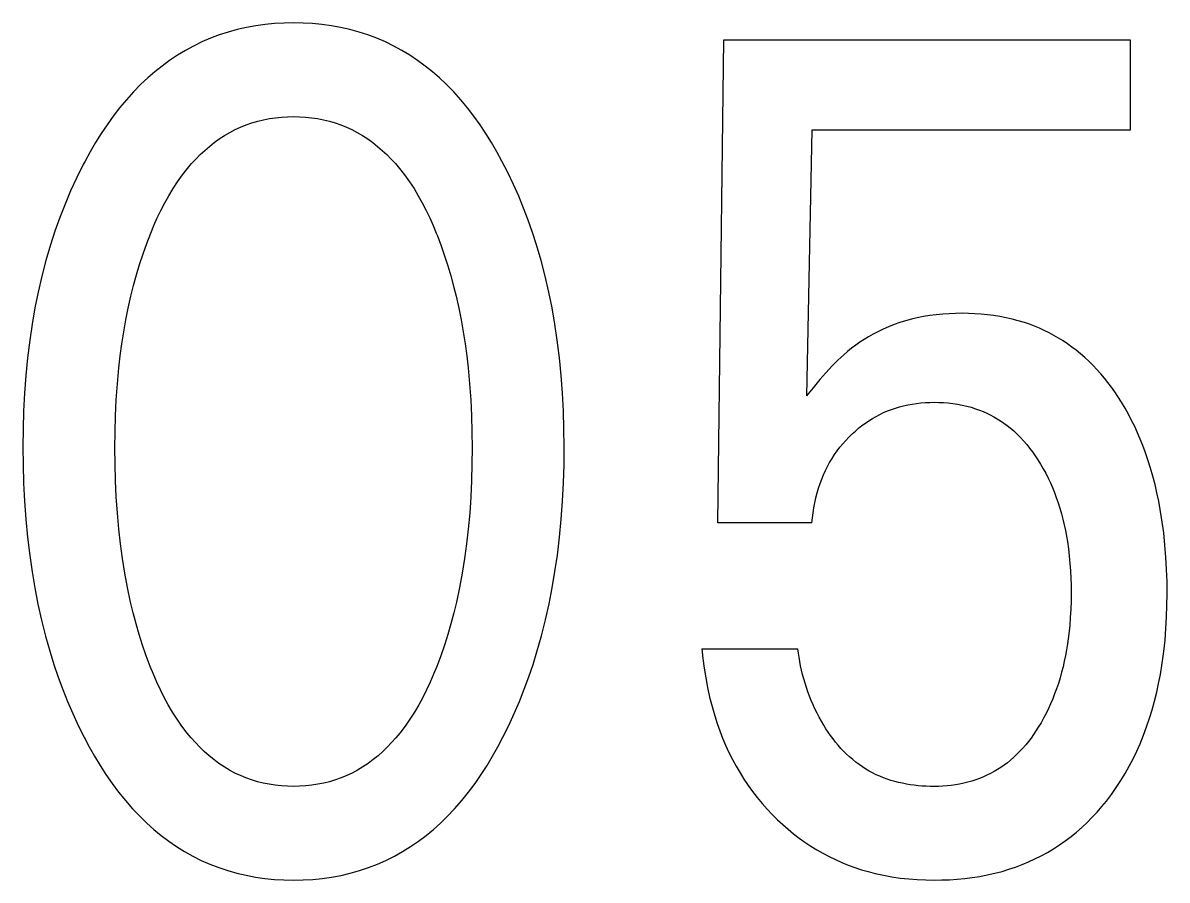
# Model space of a CAD drawing. Extents: x 0 to 420, y 0 to 297.
# Drawn here: x 151.367 to 153.723, y 185.57 to 187.334 of the extents above; entities that cross this region are included whole.
import ezdxf

# ---------------------------------------------------------------- set-up
doc = ezdxf.new("R2010")
doc.units = 0
doc.header["$LTSCALE"] = 23.1
doc.layers.add('10000_FRONT', color=7, linetype='CONTINUOUS')

msp = doc.modelspace()

# ---------------------------------------------------------------- linework, layer by layer
at = {"layer": '10000_FRONT', "color": 7, "linetype": 'CONTINUOUS'}
for p, q in [((151.8466, 187.3278), (151.8275, 187.3244)), ((151.8659, 187.3305), (151.8466, 187.3278)), ((151.8853, 187.3323), (151.8659, 187.3305)), ((151.9048, 187.3335), (151.8853, 187.3323)), ((151.9243, 187.3338), (151.9048, 187.3335)), ((151.9438, 187.3335), (151.9243, 187.3338)), ((151.9634, 187.3324), (151.9438, 187.3335)), ((151.9828, 187.3305), (151.9634, 187.3324)), ((152.0022, 187.3278), (151.9828, 187.3305)), ((152.0213, 187.3244), (152.0022, 187.3278)), ((151.7714, 187.3091), (151.7533, 187.3022)), ((151.7898, 187.315), (151.7714, 187.3091)), ((151.8085, 187.3201), (151.7898, 187.315)), ((151.8275, 187.3244), (151.8085, 187.3201)), ((152.0403, 187.3201), (152.0213, 187.3244)), ((152.0591, 187.315), (152.0403, 187.3201)), ((152.0776, 187.3091), (152.0591, 187.315)), ((152.0958, 187.3022), (152.0776, 187.3091)), ((151.7185, 187.2862), (151.7017, 187.277)), ((151.7357, 187.2946), (151.7185, 187.2862)), ((151.7533, 187.3022), (151.7357, 187.2946)), ((152.1133, 187.2946), (152.0958, 187.3022)), ((152.1305, 187.2862), (152.1133, 187.2946)), ((152.1473, 187.277), (152.1305, 187.2862)), ((152.7978, 186.3049), (152.8101, 187.2989)), ((152.8101, 187.2989), (153.6468, 187.2989)), ((153.6468, 187.2989), (153.6468, 187.1133)), ((151.6693, 187.2564), (151.6538, 187.2451)), ((151.6853, 187.2671), (151.6693, 187.2564)), ((151.7017, 187.277), (151.6853, 187.2671)), ((152.1637, 187.2671), (152.1473, 187.277)), ((152.1797, 187.2564), (152.1637, 187.2671)), ((152.1952, 187.2451), (152.1797, 187.2564)), ((151.6388, 187.2331), (151.6242, 187.2206)), ((151.6538, 187.2451), (151.6388, 187.2331)), ((152.2103, 187.2331), (152.1952, 187.2451)), ((152.2248, 187.2206), (152.2103, 187.2331)), ((151.6242, 187.2206), (151.6102, 187.2075)), ((152.2388, 187.2075), (152.2248, 187.2206)), ((151.5949, 187.1919), (151.5803, 187.1758)), ((151.6102, 187.2075), (151.5949, 187.1919)), ((152.254, 187.1919), (152.2388, 187.2075)), ((152.2686, 187.1758), (152.254, 187.1919)), ((151.5803, 187.1758), (151.5664, 187.159)), ((152.2825, 187.159), (152.2686, 187.1758)), ((151.5531, 187.1418), (151.5404, 187.1241)), ((151.5664, 187.159), (151.5531, 187.1418)), ((151.8747, 187.1369), (151.887, 187.1387)), ((151.887, 187.1387), (151.8994, 187.14)), ((151.8994, 187.14), (151.9118, 187.1408)), ((151.9118, 187.1408), (151.9243, 187.1411)), ((151.9243, 187.1411), (151.9367, 187.1408)), ((151.9367, 187.1408), (151.9492, 187.14)), ((151.9492, 187.14), (151.9616, 187.1387)), ((151.9616, 187.1387), (151.9739, 187.1369)), ((152.2957, 187.1418), (152.2825, 187.159)), ((152.3084, 187.1241), (152.2957, 187.1418)), ((151.5404, 187.1241), (151.5283, 187.1059)), ((151.8042, 187.1144), (151.8154, 187.1195)), ((151.8154, 187.1195), (151.8269, 187.1241)), ((151.8269, 187.1241), (151.8386, 187.1281)), ((151.8386, 187.1281), (151.8505, 187.1316)), ((151.8505, 187.1316), (151.8625, 187.1345)), ((151.8625, 187.1345), (151.8747, 187.1369)), ((151.9739, 187.1369), (151.9861, 187.1345)), ((151.9861, 187.1345), (151.9981, 187.1316)), ((151.9981, 187.1316), (152.01, 187.1281)), ((152.01, 187.1281), (152.0217, 187.1241)), ((152.0217, 187.1241), (152.0331, 187.1195)), ((152.0331, 187.1195), (152.0443, 187.1144)), ((152.3204, 187.1059), (152.3084, 187.1241)), ((151.5283, 187.1059), (151.5167, 187.0874)), ((151.7611, 187.0877), (151.7714, 187.0952)), ((151.7714, 187.0952), (151.7821, 187.1021)), ((151.7821, 187.1021), (151.793, 187.1086)), ((151.793, 187.1086), (151.8042, 187.1144)), ((152.0443, 187.1144), (152.0556, 187.1086)), ((152.0556, 187.1086), (152.0665, 187.1021)), ((152.0665, 187.1021), (152.0771, 187.0952)), ((152.0771, 187.0952), (152.0874, 187.0877)), ((152.3319, 187.0874), (152.3204, 187.1059)), ((152.9914, 187.1133), (152.9801, 186.5664)), ((153.6468, 187.1133), (152.9914, 187.1133)), ((151.5057, 187.0686), (151.4952, 187.0495)), ((151.5167, 187.0874), (151.5057, 187.0686)), ((151.7322, 187.0627), (151.7415, 187.0714)), ((151.7415, 187.0714), (151.7511, 187.0798)), ((151.7511, 187.0798), (151.7611, 187.0877)), ((152.0874, 187.0877), (152.0974, 187.0798)), ((152.0974, 187.0798), (152.1071, 187.0714)), ((152.1071, 187.0714), (152.1164, 187.0627)), ((152.3429, 187.0686), (152.3319, 187.0874)), ((152.3534, 187.0495), (152.3429, 187.0686)), ((151.4952, 187.0495), (151.4914, 187.0422)), ((151.7063, 187.0345), (151.7145, 187.0442)), ((151.7145, 187.0442), (151.7232, 187.0536)), ((151.7232, 187.0536), (151.7322, 187.0627)), ((152.1164, 187.0627), (152.1254, 187.0536)), ((152.1254, 187.0536), (152.134, 187.0442)), ((152.134, 187.0442), (152.1423, 187.0345)), ((152.3656, 187.0257), (152.3534, 187.0495)), ((151.4914, 187.0422), (151.478, 187.0156)), ((151.6857, 187.0071), (151.6957, 187.021)), ((151.6957, 187.021), (151.7063, 187.0345)), ((152.1423, 187.0345), (152.1529, 187.021)), ((152.1529, 187.021), (152.1629, 187.0071)), ((152.3771, 187.0016), (152.3656, 187.0257)), ((151.478, 187.0156), (151.4655, 186.9885)), ((151.6763, 186.9929), (151.6857, 187.0071)), ((152.1629, 187.0071), (152.1723, 186.9929)), ((152.3879, 186.9772), (152.3771, 187.0016)), ((151.4655, 186.9885), (151.4539, 186.9611)), ((151.6592, 186.9633), (151.6675, 186.9782)), ((151.6675, 186.9782), (151.6763, 186.9929)), ((152.1723, 186.9929), (152.1811, 186.9782)), ((152.1811, 186.9782), (152.1894, 186.9633)), ((152.398, 186.9525), (152.3879, 186.9772)), ((151.4539, 186.9611), (151.4432, 186.9334)), ((151.6513, 186.9481), (151.6592, 186.9633)), ((152.1894, 186.9633), (152.1972, 186.9481)), ((152.4075, 186.9276), (152.398, 186.9525)), ((151.4432, 186.9334), (151.4332, 186.9054)), ((151.637, 186.9171), (151.6439, 186.9327)), ((151.6439, 186.9327), (151.6513, 186.9481)), ((152.1972, 186.9481), (152.2046, 186.9327)), ((152.2046, 186.9327), (152.2116, 186.9171)), ((152.4163, 186.9024), (152.4075, 186.9276)), ((151.4332, 186.9054), (151.4241, 186.8771)), ((151.6304, 186.9013), (151.637, 186.9171)), ((152.2116, 186.9171), (152.2182, 186.9013)), ((151.6145, 186.8586), (151.6221, 186.8801)), ((151.6221, 186.8801), (151.6304, 186.9013)), ((152.2182, 186.9013), (152.2205, 186.8956)), ((152.2205, 186.8956), (152.2282, 186.8753)), ((152.4245, 186.8771), (152.4163, 186.9024)), ((151.4241, 186.8771), (151.4147, 186.845)), ((151.6074, 186.837), (151.6145, 186.8586)), ((152.2282, 186.8753), (152.2354, 186.8548)), ((152.4339, 186.845), (152.4245, 186.8771)), ((151.4147, 186.845), (151.4063, 186.8126)), ((151.6009, 186.8153), (151.6074, 186.837)), ((152.2354, 186.8548), (152.2421, 186.8341)), ((152.2421, 186.8341), (152.2483, 186.8133)), ((152.4423, 186.8126), (152.4339, 186.845)), ((151.4063, 186.8126), (151.3987, 186.78)), ((151.5949, 186.7934), (151.6009, 186.8153)), ((152.2483, 186.8133), (152.2539, 186.7924)), ((152.4498, 186.78), (152.4423, 186.8126)), ((151.5894, 186.7713), (151.5949, 186.7934)), ((152.2539, 186.7924), (152.2592, 186.7713)), ((151.3987, 186.78), (151.3921, 186.7472)), ((151.584, 186.747), (151.5894, 186.7713)), ((152.2592, 186.7713), (152.2646, 186.747)), ((152.4565, 186.7472), (152.4498, 186.78)), ((151.3921, 186.7472), (151.3863, 186.7142)), ((151.5791, 186.7226), (151.584, 186.747)), ((152.2646, 186.747), (152.2695, 186.7226)), ((152.4622, 186.7142), (152.4565, 186.7472)), ((151.5748, 186.698), (151.5791, 186.7226)), ((152.2695, 186.7226), (152.2738, 186.698)), ((153.1724, 186.717), (153.1607, 186.7129)), ((153.1842, 186.7206), (153.1724, 186.717)), ((153.1961, 186.7239), (153.1842, 186.7206)), ((153.208, 186.7267), (153.1961, 186.7239)), ((153.2211, 186.7294), (153.208, 186.7267)), ((153.2342, 186.7315), (153.2211, 186.7294)), ((153.2474, 186.7333), (153.2342, 186.7315)), ((153.2607, 186.7346), (153.2474, 186.7333)), ((153.274, 186.7355), (153.2607, 186.7346)), ((153.2873, 186.7361), (153.274, 186.7355)), ((153.3007, 186.7362), (153.2873, 186.7361)), ((153.3137, 186.7361), (153.3007, 186.7362)), ((153.3267, 186.7355), (153.3137, 186.7361)), ((153.3396, 186.7347), (153.3267, 186.7355)), ((153.3526, 186.7334), (153.3396, 186.7347)), ((153.3655, 186.7318), (153.3526, 186.7334)), ((153.3783, 186.7297), (153.3655, 186.7318)), ((153.3911, 186.7272), (153.3783, 186.7297)), ((153.4037, 186.7244), (153.3911, 186.7272)), ((153.4163, 186.721), (153.4037, 186.7244)), ((153.4287, 186.7172), (153.4163, 186.721)), ((153.4391, 186.7136), (153.4287, 186.7172)), ((151.3863, 186.7142), (151.3814, 186.6811)), ((151.571, 186.6734), (151.5748, 186.698)), ((152.2738, 186.698), (152.2776, 186.6734)), ((152.4672, 186.6811), (152.4622, 186.7142)), ((153.1174, 186.6933), (153.1082, 186.6881)), ((153.1268, 186.6982), (153.1174, 186.6933)), ((153.1379, 186.7035), (153.1268, 186.6982)), ((153.1492, 186.7085), (153.1379, 186.7035)), ((153.1607, 186.7129), (153.1492, 186.7085)), ((153.4495, 186.7097), (153.4391, 186.7136)), ((153.4597, 186.7054), (153.4495, 186.7097)), ((153.4698, 186.7009), (153.4597, 186.7054)), ((153.4797, 186.696), (153.4698, 186.7009)), ((153.4895, 186.6908), (153.4797, 186.696)), ((153.4991, 186.6852), (153.4895, 186.6908)), ((151.3814, 186.6811), (151.3769, 186.6447)), ((151.5677, 186.6487), (151.571, 186.6734)), ((152.2776, 186.6734), (152.2809, 186.6487)), ((152.4717, 186.6447), (152.4672, 186.6811)), ((153.0816, 186.6706), (153.0732, 186.6642)), ((153.0903, 186.6767), (153.0816, 186.6706)), ((153.0992, 186.6825), (153.0903, 186.6767)), ((153.1082, 186.6881), (153.0992, 186.6825)), ((153.5085, 186.6794), (153.4991, 186.6852)), ((153.5177, 186.6733), (153.5085, 186.6794)), ((153.5267, 186.6669), (153.5177, 186.6733)), ((151.3769, 186.6447), (151.3733, 186.6081)), ((151.5648, 186.6239), (151.5677, 186.6487)), ((152.2809, 186.6487), (152.2837, 186.6239)), ((152.4753, 186.6081), (152.4717, 186.6447)), ((153.0569, 186.6507), (153.0449, 186.6395)), ((153.065, 186.6576), (153.0569, 186.6507)), ((153.0732, 186.6642), (153.065, 186.6576)), ((153.5355, 186.6602), (153.5267, 186.6669)), ((153.5446, 186.6528), (153.5355, 186.6602)), ((153.5534, 186.6451), (153.5446, 186.6528)), ((153.5619, 186.6372), (153.5534, 186.6451)), ((151.5618, 186.591), (151.5648, 186.6239)), ((152.2837, 186.6239), (152.2868, 186.591)), ((153.0334, 186.6279), (153.0204, 186.6141)), ((153.0449, 186.6395), (153.0334, 186.6279)), ((153.5702, 186.629), (153.5619, 186.6372)), ((153.5782, 186.6205), (153.5702, 186.629)), ((153.586, 186.6118), (153.5782, 186.6205)), ((151.3733, 186.6081), (151.3706, 186.5716)), ((152.478, 186.5716), (152.4753, 186.6081)), ((153.0078, 186.5998), (152.9938, 186.5832)), ((153.0204, 186.6141), (153.0078, 186.5998)), ((153.5936, 186.6028), (153.586, 186.6118)), ((153.6008, 186.5937), (153.5936, 186.6028)), ((151.5595, 186.5581), (151.5618, 186.591)), ((152.2868, 186.591), (152.2891, 186.5581)), ((152.9938, 186.5832), (152.9801, 186.5664)), ((153.6079, 186.5844), (153.6008, 186.5937)), ((153.6147, 186.5748), (153.6079, 186.5844)), ((153.6212, 186.5652), (153.6147, 186.5748)), ((151.3706, 186.5716), (151.3687, 186.5349)), ((151.5579, 186.5251), (151.5595, 186.5581)), ((152.2891, 186.5581), (152.2907, 186.5251)), ((152.4799, 186.5349), (152.478, 186.5716)), ((153.1888, 186.5478), (153.1978, 186.5495)), ((153.1978, 186.5495), (153.2068, 186.5508)), ((153.2068, 186.5508), (153.2159, 186.5518)), ((153.2159, 186.5518), (153.225, 186.5525)), ((153.225, 186.5525), (153.2342, 186.553)), ((153.2342, 186.553), (153.2433, 186.5531)), ((153.2433, 186.5531), (153.2529, 186.553)), ((153.2529, 186.553), (153.2625, 186.5525)), ((153.2625, 186.5525), (153.2721, 186.5518)), ((153.2721, 186.5518), (153.2817, 186.5507)), ((153.2817, 186.5507), (153.2912, 186.5493)), ((153.6288, 186.5532), (153.6212, 186.5652)), ((153.6361, 186.541), (153.6288, 186.5532)), ((151.3687, 186.5349), (151.3676, 186.4982)), ((152.481, 186.4982), (152.4799, 186.5349)), ((153.1236, 186.5242), (153.1313, 186.5282)), ((153.1313, 186.5282), (153.1391, 186.5319)), ((153.1391, 186.5319), (153.147, 186.5353)), ((153.147, 186.5353), (153.1551, 186.5384)), ((153.1551, 186.5384), (153.1633, 186.5412)), ((153.1633, 186.5412), (153.1716, 186.5437)), ((153.1716, 186.5437), (153.1799, 186.5459)), ((153.1799, 186.5459), (153.1888, 186.5478)), ((153.2912, 186.5493), (153.3006, 186.5475)), ((153.3006, 186.5475), (153.31, 186.5454)), ((153.31, 186.5454), (153.3193, 186.5429)), ((153.3193, 186.5429), (153.3284, 186.54)), ((153.3284, 186.54), (153.3361, 186.5372)), ((153.3361, 186.5372), (153.3437, 186.5342)), ((153.3437, 186.5342), (153.3512, 186.5309)), ((153.3512, 186.5309), (153.3585, 186.5273)), ((153.3585, 186.5273), (153.3657, 186.5235)), ((153.643, 186.5286), (153.6361, 186.541)), ((153.6496, 186.516), (153.643, 186.5286)), ((151.5569, 186.4921), (151.5579, 186.5251)), ((152.2907, 186.5251), (152.2916, 186.4921)), ((153.0875, 186.4996), (153.0944, 186.5051)), ((153.0944, 186.5051), (153.1014, 186.5103)), ((153.1014, 186.5103), (153.1086, 186.5152)), ((153.1086, 186.5152), (153.116, 186.5198)), ((153.116, 186.5198), (153.1236, 186.5242)), ((153.3657, 186.5235), (153.3728, 186.5194)), ((153.3728, 186.5194), (153.3797, 186.5151)), ((153.3797, 186.5151), (153.3865, 186.5105)), ((153.3865, 186.5105), (153.393, 186.5057)), ((153.393, 186.5057), (153.3994, 186.5006)), ((153.6558, 186.5033), (153.6496, 186.516)), ((153.6617, 186.4904), (153.6558, 186.5033)), ((151.3676, 186.4982), (151.3672, 186.4615)), ((151.5566, 186.4591), (151.5569, 186.4921)), ((152.2916, 186.4921), (152.2919, 186.4591)), ((152.4814, 186.4615), (152.481, 186.4982)), ((153.0612, 186.4748), (153.0676, 186.4815)), ((153.0676, 186.4815), (153.0743, 186.488)), ((153.0743, 186.488), (153.0808, 186.4939)), ((153.0808, 186.4939), (153.0875, 186.4996)), ((153.3994, 186.5006), (153.4068, 186.4943)), ((153.4068, 186.4943), (153.4139, 186.4877)), ((153.4139, 186.4877), (153.4207, 186.4809)), ((153.4207, 186.4809), (153.4272, 186.4738)), ((153.6673, 186.4774), (153.6617, 186.4904)), ((151.3672, 186.4615), (151.3675, 186.4242)), ((151.5569, 186.4256), (151.5566, 186.4591)), ((152.2919, 186.4591), (152.2916, 186.4256)), ((152.4811, 186.4243), (152.4814, 186.4615)), ((153.0433, 186.4531), (153.049, 186.4606)), ((153.049, 186.4606), (153.0549, 186.4678)), ((153.0549, 186.4678), (153.0612, 186.4748)), ((153.4272, 186.4738), (153.4335, 186.4664)), ((153.4335, 186.4664), (153.4396, 186.4588)), ((153.4396, 186.4588), (153.4454, 186.4511)), ((153.6726, 186.4642), (153.6673, 186.4774)), ((153.6775, 186.451), (153.6726, 186.4642)), ((153.0279, 186.4295), (153.0328, 186.4377)), ((153.0328, 186.4377), (153.0379, 186.4455)), ((153.0379, 186.4455), (153.0433, 186.4531)), ((153.4454, 186.4511), (153.451, 186.4431)), ((153.451, 186.4431), (153.4563, 186.435)), ((153.4563, 186.435), (153.4621, 186.4258)), ((153.6832, 186.4345), (153.6775, 186.451)), ((153.6885, 186.4178), (153.6832, 186.4345)), ((151.3675, 186.4242), (151.3686, 186.3869)), ((151.5578, 186.3922), (151.5569, 186.4256)), ((152.2916, 186.4256), (152.2907, 186.3922)), ((152.48, 186.3871), (152.4811, 186.4243)), ((153.0151, 186.4037), (153.0191, 186.4125)), ((153.0191, 186.4125), (153.0233, 186.4211)), ((153.0233, 186.4211), (153.0279, 186.4295)), ((153.4621, 186.4258), (153.4675, 186.4165)), ((153.4675, 186.4165), (153.4727, 186.407)), ((153.6933, 186.401), (153.6885, 186.4178)), ((151.3686, 186.3869), (151.3705, 186.3496)), ((151.5594, 186.3587), (151.5578, 186.3922)), ((152.2907, 186.3922), (152.2892, 186.3587)), ((152.4781, 186.3499), (152.48, 186.3871)), ((153.0052, 186.3767), (153.0082, 186.3858)), ((153.0082, 186.3858), (153.0115, 186.3948)), ((153.0115, 186.3948), (153.0151, 186.4037)), ((153.4727, 186.407), (153.4776, 186.3973)), ((153.4776, 186.3973), (153.4822, 186.3875)), ((153.4822, 186.3875), (153.4865, 186.3776)), ((153.6977, 186.3841), (153.6933, 186.401)), ((152.9996, 186.3564), (153.0022, 186.3666)), ((153.0022, 186.3666), (153.0052, 186.3767)), ((153.4865, 186.3776), (153.4906, 186.3676)), ((153.4906, 186.3676), (153.4944, 186.3575)), ((153.7017, 186.3671), (153.6977, 186.3841)), ((153.7053, 186.35), (153.7017, 186.3671)), ((151.3705, 186.3496), (151.3732, 186.3124)), ((151.5617, 186.3253), (151.5594, 186.3587)), ((152.2892, 186.3587), (152.2869, 186.3253)), ((152.4754, 186.3128), (152.4781, 186.3499)), ((152.9953, 186.3359), (152.9973, 186.3462)), ((152.9973, 186.3462), (152.9996, 186.3564)), ((153.4944, 186.3575), (153.4983, 186.3464)), ((153.4983, 186.3464), (153.5019, 186.3352)), ((153.7085, 186.3328), (153.7053, 186.35)), ((151.5647, 186.2919), (151.5617, 186.3253)), ((152.2869, 186.3253), (152.2839, 186.2919)), ((152.9914, 186.3049), (152.9924, 186.3152)), ((152.9924, 186.3152), (152.9937, 186.3256)), ((152.9937, 186.3256), (152.9953, 186.3359)), ((153.5019, 186.3352), (153.5051, 186.3239)), ((153.5051, 186.3239), (153.5081, 186.3125)), ((153.7113, 186.3156), (153.7085, 186.3328)), ((153.7156, 186.2845), (153.7113, 186.3156)), ((151.3732, 186.3124), (151.3767, 186.2753)), ((151.5681, 186.2617), (151.5647, 186.2919)), ((152.2839, 186.2919), (152.2804, 186.2617)), ((152.4718, 186.2757), (152.4754, 186.3128)), ((152.9914, 186.3049), (152.7978, 186.3049)), ((153.5081, 186.3125), (153.5108, 186.3011)), ((153.5108, 186.3011), (153.5132, 186.2895)), ((151.3767, 186.2753), (151.3812, 186.2382)), ((152.4674, 186.2388), (152.4718, 186.2757)), ((153.5132, 186.2895), (153.5154, 186.278)), ((153.5154, 186.278), (153.5173, 186.2664)), ((153.7182, 186.2595), (153.7156, 186.2845)), ((151.5722, 186.2316), (151.5681, 186.2617)), ((152.2804, 186.2617), (152.2764, 186.2316)), ((153.5173, 186.2664), (153.5194, 186.2515)), ((153.5194, 186.2515), (153.5212, 186.2365)), ((153.7202, 186.2345), (153.7182, 186.2595)), ((151.3812, 186.2382), (151.386, 186.2046)), ((151.577, 186.2017), (151.5722, 186.2316)), ((152.2764, 186.2316), (152.2715, 186.2017)), ((152.4625, 186.2052), (152.4674, 186.2388)), ((153.5212, 186.2365), (153.5226, 186.2216)), ((153.5226, 186.2216), (153.5236, 186.2066)), ((153.7216, 186.2094), (153.7202, 186.2345)), ((151.386, 186.2046), (151.3917, 186.1711)), ((151.5826, 186.1718), (151.577, 186.2017)), ((152.2715, 186.2017), (152.266, 186.1718)), ((152.4568, 186.1717), (152.4625, 186.2052)), ((153.5236, 186.2066), (153.5244, 186.1916)), ((153.7224, 186.1843), (153.7216, 186.2094)), ((153.5244, 186.1916), (153.5248, 186.1766)), ((153.5248, 186.1766), (153.5249, 186.1615)), ((153.7226, 186.1591), (153.7224, 186.1843)), ((151.3917, 186.1711), (151.3982, 186.1378)), ((151.5889, 186.1421), (151.5826, 186.1718)), ((152.266, 186.1718), (152.2596, 186.1421)), ((152.4503, 186.1383), (152.4568, 186.1717)), ((153.5249, 186.1615), (153.5248, 186.1446)), ((153.7223, 186.1353), (153.7226, 186.1591)), ((151.3982, 186.1378), (151.4056, 186.1046)), ((151.5943, 186.1197), (151.5889, 186.1421)), ((152.2596, 186.1421), (152.2542, 186.1197)), ((152.4429, 186.1052), (152.4503, 186.1383)), ((153.5242, 186.1276), (153.5233, 186.1106)), ((153.5248, 186.1446), (153.5242, 186.1276)), ((153.7215, 186.1114), (153.7223, 186.1353)), ((151.4056, 186.1046), (151.4139, 186.0717)), ((151.6002, 186.0974), (151.5943, 186.1197)), ((152.2542, 186.1197), (152.2483, 186.0974)), ((152.4346, 186.0723), (152.4429, 186.1052)), ((153.5233, 186.1106), (153.522, 186.0937)), ((153.7202, 186.0876), (153.7215, 186.1114)), ((151.6067, 186.0752), (151.6002, 186.0974)), ((152.2483, 186.0974), (152.2419, 186.0752)), ((153.522, 186.0937), (153.5203, 186.0768)), ((153.7183, 186.0638), (153.7202, 186.0876)), ((151.4139, 186.0717), (151.4232, 186.039)), ((151.6137, 186.0532), (151.6067, 186.0752)), ((152.2419, 186.0752), (152.2349, 186.0532)), ((152.4254, 186.0396), (152.4346, 186.0723)), ((153.5174, 186.0558), (153.5155, 186.044)), ((153.5203, 186.0768), (153.5174, 186.0558)), ((153.7158, 186.0401), (153.7183, 186.0638)), ((151.4232, 186.039), (151.4312, 186.0133)), ((151.6212, 186.0314), (151.6137, 186.0532)), ((151.6293, 186.0097), (151.6212, 186.0314)), ((152.2274, 186.0314), (152.2192, 186.0097)), ((152.2349, 186.0532), (152.2274, 186.0314)), ((152.4174, 186.0138), (152.4254, 186.0396)), ((152.7651, 186.0459), (152.7671, 186.026)), ((152.7651, 186.0459), (152.9627, 186.0459)), ((152.9637, 186.0372), (152.9627, 186.0459)), ((152.965, 186.0285), (152.9637, 186.0372)), ((153.5134, 186.0323), (153.511, 186.0207)), ((153.5155, 186.044), (153.5134, 186.0323)), ((153.7126, 186.0164), (153.7158, 186.0401)), ((151.4312, 186.0133), (151.4399, 185.9878)), ((151.6359, 185.9935), (151.6293, 186.0097)), ((152.2192, 186.0097), (152.2127, 185.9935)), ((152.4087, 185.9882), (152.4174, 186.0138)), ((152.7671, 186.026), (152.7696, 186.0061)), ((152.9665, 186.0197), (152.965, 186.0285)), ((152.9682, 186.0108), (152.9665, 186.0197)), ((152.9701, 186.0019), (152.9682, 186.0108)), ((153.5083, 186.0091), (153.5054, 185.9975)), ((153.511, 186.0207), (153.5083, 186.0091)), ((153.7087, 185.9929), (153.7126, 186.0164)), ((151.4399, 185.9878), (151.4492, 185.9625)), ((151.6429, 185.9775), (151.6359, 185.9935)), ((152.2127, 185.9935), (152.2057, 185.9775)), ((152.3994, 185.9628), (152.4087, 185.9882)), ((152.7696, 186.0061), (152.7728, 185.9862)), ((152.7728, 185.9862), (152.7765, 185.9664)), ((152.9723, 185.993), (152.9701, 186.0019)), ((152.9747, 185.984), (152.9723, 185.993)), ((153.5022, 185.9861), (153.4987, 185.9747)), ((153.5054, 185.9975), (153.5022, 185.9861)), ((153.7052, 185.9746), (153.7087, 185.9929)), ((151.4492, 185.9625), (151.4591, 185.9374)), ((151.6502, 185.9616), (151.6429, 185.9775)), ((151.6581, 185.946), (151.6502, 185.9616)), ((152.1983, 185.9616), (152.1905, 185.946)), ((152.2057, 185.9775), (152.1983, 185.9616)), ((152.3894, 185.9377), (152.3994, 185.9628)), ((152.7765, 185.9664), (152.7809, 185.9467)), ((152.9773, 185.9751), (152.9747, 185.984)), ((152.9801, 185.9661), (152.9773, 185.9751)), ((152.9832, 185.9572), (152.9801, 185.9661)), ((153.4949, 185.9634), (153.4911, 185.9531)), ((153.4987, 185.9747), (153.4949, 185.9634)), ((153.7012, 185.9565), (153.7052, 185.9746)), ((151.4591, 185.9374), (151.4698, 185.9126)), ((151.6664, 185.9306), (151.6581, 185.946)), ((152.1905, 185.946), (152.1822, 185.9306)), ((152.3788, 185.9128), (152.3894, 185.9377)), ((152.7809, 185.9467), (152.7859, 185.9271)), ((152.9865, 185.9484), (152.9832, 185.9572)), ((152.99, 185.9395), (152.9865, 185.9484)), ((152.9937, 185.9308), (152.99, 185.9395)), ((153.4871, 185.943), (153.4828, 185.9329)), ((153.4911, 185.9531), (153.4871, 185.943)), ((153.6919, 185.9206), (153.6968, 185.9385)), ((153.6968, 185.9385), (153.7012, 185.9565)), ((151.6752, 185.9155), (151.6664, 185.9306)), ((151.6847, 185.9008), (151.6752, 185.9155)), ((152.1733, 185.9155), (152.1639, 185.9008)), ((152.1822, 185.9306), (152.1733, 185.9155)), ((152.7859, 185.9271), (152.7915, 185.9077)), ((152.9977, 185.9221), (152.9937, 185.9308)), ((153.0019, 185.9136), (152.9977, 185.9221)), ((153.0063, 185.9051), (153.0019, 185.9136)), ((153.4783, 185.9229), (153.4735, 185.9131)), ((153.4828, 185.9329), (153.4783, 185.9229)), ((153.6865, 185.9029), (153.6919, 185.9206)), ((151.4698, 185.9126), (151.4811, 185.8881)), ((151.6947, 185.8864), (151.6847, 185.9008)), ((152.1639, 185.9008), (152.1539, 185.8864)), ((152.3675, 185.8882), (152.3788, 185.9128)), ((152.7915, 185.9077), (152.7964, 185.8924)), ((152.7964, 185.8924), (152.8018, 185.8772)), ((153.0109, 185.8968), (153.0063, 185.9051)), ((153.0157, 185.8886), (153.0109, 185.8968)), ((153.463, 185.8938), (153.4574, 185.8844)), ((153.4684, 185.9034), (153.463, 185.8938)), ((153.4735, 185.9131), (153.4684, 185.9034)), ((153.6805, 185.8853), (153.6865, 185.9029)), ((151.4811, 185.8881), (151.4931, 185.8639)), ((151.7054, 185.8725), (151.6947, 185.8864)), ((151.7136, 185.8626), (151.7054, 185.8725)), ((152.1432, 185.8725), (152.1349, 185.8626)), ((152.1539, 185.8864), (152.1432, 185.8725)), ((152.3554, 185.8639), (152.3675, 185.8882)), ((152.8018, 185.8772), (152.8076, 185.8622)), ((153.0203, 185.8813), (153.0157, 185.8886)), ((153.025, 185.8742), (153.0203, 185.8813)), ((153.0299, 185.8672), (153.025, 185.8742)), ((153.035, 185.8604), (153.0299, 185.8672)), ((153.4476, 185.8696), (153.4424, 185.8623)), ((153.4526, 185.8769), (153.4476, 185.8696)), ((153.4574, 185.8844), (153.4526, 185.8769)), ((153.6671, 185.8507), (153.6741, 185.8679)), ((153.6741, 185.8679), (153.6805, 185.8853)), ((151.4931, 185.8639), (151.5036, 185.8442)), ((151.5036, 185.8442), (151.5146, 185.8248)), ((151.7223, 185.8529), (151.7136, 185.8626)), ((151.7312, 185.8435), (151.7223, 185.8529)), ((151.7406, 185.8345), (151.7312, 185.8435)), ((152.1173, 185.8435), (152.108, 185.8345)), ((152.1263, 185.8529), (152.1173, 185.8435)), ((152.1349, 185.8626), (152.1263, 185.8529)), ((152.3341, 185.8248), (152.345, 185.8443)), ((152.345, 185.8443), (152.3554, 185.8639)), ((152.8076, 185.8622), (152.8138, 185.8474)), ((152.8138, 185.8474), (152.8205, 185.8328)), ((153.0402, 185.8537), (153.035, 185.8604)), ((153.0456, 185.8473), (153.0402, 185.8537)), ((153.0512, 185.841), (153.0456, 185.8473)), ((153.4315, 185.8483), (153.4257, 185.8416)), ((153.4371, 185.8553), (153.4315, 185.8483)), ((153.4424, 185.8623), (153.4371, 185.8553)), ((153.6601, 185.835), (153.6671, 185.8507)), ((151.5146, 185.8248), (151.5261, 185.8057)), ((151.7503, 185.8259), (151.7406, 185.8345)), ((151.7603, 185.8178), (151.7503, 185.8259)), ((152.0983, 185.8259), (152.0883, 185.8178)), ((152.108, 185.8345), (152.0983, 185.8259)), ((152.3226, 185.8057), (152.3341, 185.8248)), ((152.8205, 185.8328), (152.8277, 185.8184)), ((153.057, 185.8349), (153.0512, 185.841)), ((153.0629, 185.829), (153.057, 185.8349)), ((153.069, 185.8233), (153.0629, 185.829)), ((153.0753, 185.8178), (153.069, 185.8233)), ((153.407, 185.8227), (153.4003, 185.8168)), ((153.4135, 185.8288), (153.407, 185.8227)), ((153.4197, 185.8351), (153.4135, 185.8288)), ((153.4257, 185.8416), (153.4197, 185.8351)), ((153.6447, 185.8043), (153.6526, 185.8195)), ((153.6526, 185.8195), (153.6601, 185.835)), ((151.5261, 185.8057), (151.5382, 185.787)), ((151.7706, 185.8101), (151.7603, 185.8178)), ((151.7813, 185.8029), (151.7706, 185.8101)), ((151.7923, 185.7962), (151.7813, 185.8029)), ((151.8037, 185.7902), (151.7923, 185.7962)), ((152.0562, 185.7962), (152.0449, 185.7902)), ((152.0672, 185.8029), (152.0562, 185.7962)), ((152.0779, 185.8101), (152.0672, 185.8029)), ((152.0883, 185.8178), (152.0779, 185.8101)), ((152.3105, 185.787), (152.3226, 185.8057)), ((152.8277, 185.8184), (152.8353, 185.8043)), ((152.8353, 185.8043), (152.8434, 185.7905)), ((153.0818, 185.8126), (153.0753, 185.8178)), ((153.0884, 185.8076), (153.0818, 185.8126)), ((153.0952, 185.8029), (153.0884, 185.8076)), ((153.1021, 185.7984), (153.0952, 185.8029)), ((153.1093, 185.7942), (153.1021, 185.7984)), ((153.3736, 185.7975), (153.3665, 185.7933)), ((153.3806, 185.802), (153.3736, 185.7975)), ((153.3873, 185.8067), (153.3806, 185.802)), ((153.3939, 185.8116), (153.3873, 185.8067)), ((153.4003, 185.8168), (153.3939, 185.8116)), ((153.6363, 185.7894), (153.6447, 185.8043)), ((151.5382, 185.787), (151.5509, 185.7687)), ((151.8149, 185.7849), (151.8037, 185.7902)), ((151.8264, 185.7802), (151.8149, 185.7849)), ((151.8381, 185.7761), (151.8264, 185.7802)), ((151.85, 185.7725), (151.8381, 185.7761)), ((151.8621, 185.7695), (151.85, 185.7725)), ((151.9985, 185.7725), (151.9864, 185.7695)), ((152.0105, 185.7761), (151.9985, 185.7725)), ((152.0222, 185.7802), (152.0105, 185.7761)), ((152.0337, 185.7849), (152.0222, 185.7802)), ((152.0449, 185.7902), (152.0337, 185.7849)), ((152.2979, 185.7687), (152.3105, 185.787)), ((152.8434, 185.7905), (152.8516, 185.7774)), ((152.8516, 185.7774), (152.8603, 185.7645)), ((153.1164, 185.7904), (153.1093, 185.7942)), ((153.1237, 185.7868), (153.1164, 185.7904)), ((153.1311, 185.7836), (153.1237, 185.7868)), ((153.1386, 185.7805), (153.1311, 185.7836)), ((153.1462, 185.7778), (153.1386, 185.7805)), ((153.154, 185.7752), (153.1462, 185.7778)), ((153.1618, 185.773), (153.154, 185.7752)), ((153.1698, 185.7709), (153.1618, 185.773)), ((153.3207, 185.7736), (153.3124, 185.7712)), ((153.329, 185.7763), (153.3207, 185.7736)), ((153.3367, 185.7791), (153.329, 185.7763)), ((153.3443, 185.7822), (153.3367, 185.7791)), ((153.3518, 185.7856), (153.3443, 185.7822)), ((153.3592, 185.7893), (153.3518, 185.7856)), ((153.3665, 185.7933), (153.3592, 185.7893)), ((153.618, 185.7603), (153.6274, 185.7747)), ((153.6274, 185.7747), (153.6363, 185.7894)), ((151.5509, 185.7687), (151.5643, 185.7508)), ((151.5643, 185.7508), (151.5783, 185.7335)), ((151.8744, 185.7671), (151.8621, 185.7695)), ((151.8868, 185.7652), (151.8744, 185.7671)), ((151.8992, 185.7638), (151.8868, 185.7652)), ((151.9117, 185.763), (151.8992, 185.7638)), ((151.9243, 185.7627), (151.9117, 185.763)), ((151.9368, 185.763), (151.9243, 185.7627)), ((151.9493, 185.7638), (151.9368, 185.763)), ((151.9618, 185.7652), (151.9493, 185.7638)), ((151.9742, 185.7671), (151.9618, 185.7652)), ((151.9864, 185.7695), (151.9742, 185.7671)), ((152.2706, 185.7335), (152.2846, 185.7508)), ((152.2846, 185.7508), (152.2979, 185.7687)), ((152.8603, 185.7645), (152.8694, 185.752)), ((152.8694, 185.752), (152.8789, 185.7398)), ((153.1778, 185.7691), (153.1698, 185.7709)), ((153.1859, 185.7676), (153.1778, 185.7691)), ((153.194, 185.7662), (153.1859, 185.7676)), ((153.2022, 185.7651), (153.194, 185.7662)), ((153.2104, 185.7642), (153.2022, 185.7651)), ((153.2186, 185.7635), (153.2104, 185.7642)), ((153.2268, 185.7631), (153.2186, 185.7635)), ((153.2351, 185.7628), (153.2268, 185.7631)), ((153.2433, 185.7627), (153.2351, 185.7628)), ((153.2521, 185.7629), (153.2433, 185.7627)), ((153.2609, 185.7633), (153.2521, 185.7629)), ((153.2696, 185.7639), (153.2609, 185.7633)), ((153.2783, 185.7648), (153.2696, 185.7639)), ((153.2869, 185.766), (153.2783, 185.7648)), ((153.2955, 185.7675), (153.2869, 185.766)), ((153.304, 185.7692), (153.2955, 185.7675)), ((153.3124, 185.7712), (153.304, 185.7692)), ((153.6081, 185.7463), (153.618, 185.7603)), ((151.5783, 185.7335), (151.593, 185.7168)), ((152.256, 185.7168), (152.2706, 185.7335)), ((152.8789, 185.7398), (152.8888, 185.7278)), ((152.8888, 185.7278), (152.8991, 185.7162)), ((153.5883, 185.7212), (153.5977, 185.7326)), ((153.5977, 185.7326), (153.6081, 185.7463)), ((151.593, 185.7168), (151.6084, 185.7006)), ((152.2406, 185.7006), (152.256, 185.7168)), ((152.8991, 185.7162), (152.9097, 185.705)), ((152.9097, 185.705), (152.9207, 185.6941)), ((153.5685, 185.6992), (153.5786, 185.71)), ((153.5786, 185.71), (153.5883, 185.7212)), ((151.6084, 185.7006), (151.6224, 185.6871)), ((151.6224, 185.6871), (151.637, 185.6742)), ((152.2121, 185.6742), (152.2266, 185.6871)), ((152.2266, 185.6871), (152.2406, 185.7006)), ((152.9207, 185.6941), (152.9314, 185.6842)), ((152.9314, 185.6842), (152.9423, 185.6746)), ((153.5362, 185.6689), (153.5474, 185.6787)), ((153.5474, 185.6787), (153.5581, 185.6888)), ((153.5581, 185.6888), (153.5685, 185.6992)), ((151.637, 185.6742), (151.652, 185.6618)), ((151.652, 185.6618), (151.6676, 185.6501)), ((152.1814, 185.6501), (152.197, 185.6618)), ((152.197, 185.6618), (152.2121, 185.6742)), ((152.9423, 185.6746), (152.9536, 185.6654)), ((152.9536, 185.6654), (152.9651, 185.6565)), ((152.9651, 185.6565), (152.9769, 185.6481)), ((153.513, 185.6507), (153.5248, 185.6596)), ((153.5248, 185.6596), (153.5362, 185.6689)), ((151.6676, 185.6501), (151.6837, 185.6391)), ((151.6837, 185.6391), (151.7002, 185.6288)), ((152.1489, 185.6288), (152.1654, 185.6391)), ((152.1654, 185.6391), (152.1814, 185.6501)), ((152.9769, 185.6481), (152.989, 185.64)), ((152.989, 185.64), (153.0013, 185.6323)), ((153.0013, 185.6323), (153.0139, 185.6251)), ((153.4763, 185.627), (153.4888, 185.6344)), ((153.4888, 185.6344), (153.5009, 185.6423)), ((153.5009, 185.6423), (153.513, 185.6507)), ((151.7002, 185.6288), (151.7171, 185.6192)), ((151.7171, 185.6192), (151.7344, 185.6105)), ((151.7344, 185.6105), (151.7521, 185.6026)), ((152.0969, 185.6026), (152.1146, 185.6105)), ((152.1146, 185.6105), (152.132, 185.6192)), ((152.132, 185.6192), (152.1489, 185.6288)), ((153.0139, 185.6251), (153.0267, 185.6184)), ((153.0267, 185.6184), (153.0397, 185.6121)), ((153.0397, 185.6121), (153.0529, 185.6063)), ((153.424, 185.602), (153.4374, 185.6075)), ((153.4374, 185.6075), (153.4506, 185.6136)), ((153.4506, 185.6136), (153.4636, 185.6201)), ((153.4636, 185.6201), (153.4763, 185.627)), ((151.7521, 185.6026), (151.7703, 185.5956)), ((151.7703, 185.5956), (151.7889, 185.5895)), ((151.7889, 185.5895), (151.8077, 185.5842)), ((151.8077, 185.5842), (151.8267, 185.5798)), ((152.0221, 185.5797), (152.0412, 185.5842)), ((152.0412, 185.5842), (152.0601, 185.5894)), ((152.0601, 185.5894), (152.0786, 185.5956)), ((152.0786, 185.5956), (152.0969, 185.6026)), ((153.0529, 185.6063), (153.0663, 185.6009)), ((153.0663, 185.6009), (153.0799, 185.5959)), ((153.0799, 185.5959), (153.0936, 185.5914)), ((153.0936, 185.5914), (153.1075, 185.5874)), ((153.1075, 185.5874), (153.1215, 185.5838)), ((153.1215, 185.5838), (153.1386, 185.58)), ((153.3524, 185.5806), (153.3677, 185.5841)), ((153.3677, 185.5841), (153.3828, 185.588)), ((153.3828, 185.588), (153.3967, 185.5922)), ((153.3967, 185.5922), (153.4104, 185.5969)), ((153.4104, 185.5969), (153.424, 185.602)), ((151.8267, 185.5798), (151.846, 185.5762)), ((151.846, 185.5762), (151.8654, 185.5735)), ((151.8654, 185.5735), (151.885, 185.5715)), ((151.885, 185.5715), (151.9046, 185.5704)), ((151.9046, 185.5704), (151.9243, 185.57)), ((151.9243, 185.57), (151.944, 185.5703)), ((151.944, 185.5703), (151.9637, 185.5715)), ((151.9637, 185.5715), (151.9833, 185.5734)), ((151.9833, 185.5734), (152.0028, 185.5762)), ((152.0028, 185.5762), (152.0221, 185.5797)), ((153.1386, 185.58), (153.1558, 185.5768)), ((153.1558, 185.5768), (153.1732, 185.5743)), ((153.1732, 185.5743), (153.1907, 185.5724)), ((153.1907, 185.5724), (153.2082, 185.571)), ((153.2082, 185.571), (153.2257, 185.5702)), ((153.2257, 185.5702), (153.2433, 185.57)), ((153.2433, 185.57), (153.259, 185.5702)), ((153.259, 185.5702), (153.2747, 185.5708)), ((153.2747, 185.5708), (153.2904, 185.5718)), ((153.2904, 185.5718), (153.306, 185.5733)), ((153.306, 185.5733), (153.3215, 185.5752)), ((153.3215, 185.5752), (153.337, 185.5777)), ((153.337, 185.5777), (153.3524, 185.5806))]:
    msp.add_line(p, q, dxfattribs=at)

doc.saveas('drawing.dxf')
